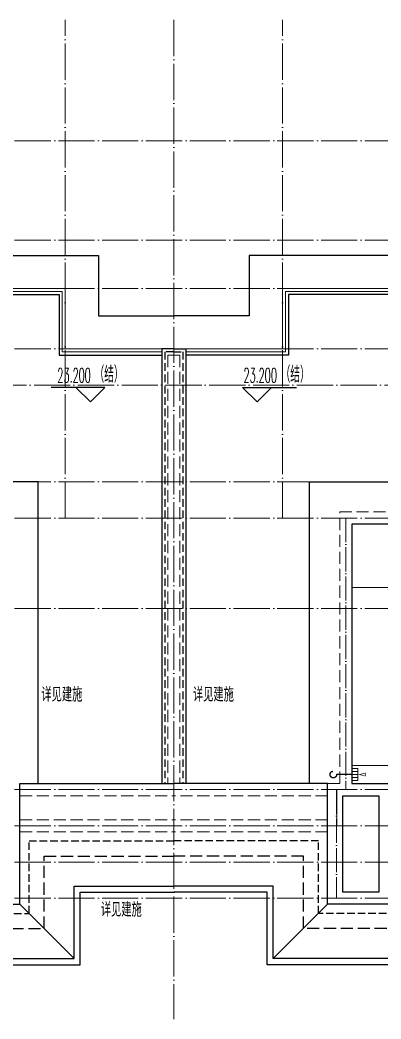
# Model space of a CAD drawing. Extents: x -518115 to 389031, y -231062 to 1628073.
# Drawn here: x 35767 to 41752, y 207407 to 223957 of the extents above; entities that cross this region are included whole.
import ezdxf

# ---------------------------------------------------------------- set-up
doc = ezdxf.new("R2010")
doc.units = 0
doc.header["$LTSCALE"] = 1000
doc.header["$MEASUREMENT"] = 0
for name, pattern in [('#P_--_20B1_001_t3$0$DASH', [0.35, 0.25, -0.1]), ('__DASH', [0.35, 0.25, -0.1]), ('DASH', [0.35, 0.25, -0.1]), ('DOTE', [2.42, 2, -0.2, 0.02, -0.2]), ('HIDDEN', [0.375, 0.25, -0.125])]:
    doc.linetypes.add(name, pattern=pattern)
for name, color, linetype in [('DIM_ELEV', 3, 'Continuous'), ('PUB_TEXT', 4, 'Continuous'), ('ROOF', 183, 'Continuous'), ('VPIPE-凝结', 150, 'Continuous'), ('VPIPE-雨水', 4, 'DASH'), ('看线', 251, 'Continuous')]:
    doc.layers.add(name, color=color, linetype=linetype)
for name, color, linetype, lineweight in [('DOTE', 19, 'DOTE', 9), ('平面-分水线', 214, 'Continuous', 15), ('平面-排水沟', 86, 'Continuous', 15), ('平面-栏杆', 135, 'Continuous', 15), ('平面-看线', 45, 'Continuous', 15)]:
    doc.layers.add(name, color=color, linetype=linetype, lineweight=lineweight)
doc.styles.add('_TCH_AXIS', font='COMPLEX', dxfattribs={"bigfont": 'GBCBIG'})
doc.styles.add('_TCH_DIM', font='SIMPLEX.shx', dxfattribs={"width": 0.7, "bigfont": 'GBCBIG.shx'})

# ---------------------------------------------------------------- blocks, each defined once
blk = doc.blocks.new('GDGDGDSDA')
at = {"layer": 'DOTE', "linetype": 'DOTE', "ltscale": 0.3}
for p, q in [((442535, 367858), (442535, 376108)), ((444335, 376108), (444335, 359558)), ((446135, 367858), (446135, 376108)), ((471335, 374108), (417335, 374108)), ((471335, 372458), (417335, 372458)), ((471335, 371658), (417335, 371658)), ((471335, 370658), (417335, 370658)), ((417335, 370059), (471335, 370059)), ((471335, 368458), (417335, 368458)), ((471335, 367858), (417335, 367858)), ((471335, 366358), (417335, 366358)), ((471335, 363358), (417335, 363358)), ((447035, 363358), (447035, 362758)), ((471335, 362758), (417335, 362758)), ((471335, 362158), (417335, 362158)), ((471335, 361558), (417335, 361558))]:
    blk.add_line(p, q, dxfattribs=at)
blk = doc.blocks.new('DFSFSF')
at = {"layer": '平面-分水线'}
for p, q in [((697142, 775568), (697142, 775668)), ((697342, 775668), (697143, 775668)), ((697342, 775568), (697143, 775568)), ((697193, 775568), (697193, 775668)), ((697243, 775568), (697243, 775668)), ((697292, 775568), (697292, 775668)), ((697342, 775668), (697342, 775568)), ((697342, 775568), (697342, 775668))]:
    blk.add_line(p, q, dxfattribs=at)
blk = doc.blocks.new('DFGDGDGD')
at = {"layer": '平面-分水线', "const_width": 10}
blk.add_lwpolyline([(697268, 775441), (697243, 775541), (697218, 775441)], close=True, dxfattribs=at)
blk.add_blockref('DFSFSF', (0, 0))

msp = doc.modelspace()

# ---------------------------------------------------------------- linework, layer by layer
at = {"layer": 'DIM_ELEV', "color": 251}
for p, q in [((37175, 217869.9), (36282.8, 217869.9)), ((36935, 217629.9), (36695, 217869.9)), ((36935, 217629.9), (37175, 217869.9)), ((39698.1, 217629.9), (39458.1, 217869.9)), ((39458.1, 217869.9), (40350.4, 217869.9)), ((39698.1, 217629.9), (39938.1, 217869.9))]:
    msp.add_line(p, q, dxfattribs=at)
at = {"layer": 'DOTE', "ltscale": 0.2}
for p, q in [((41166.6, 215707), (41166.6, 211207)), ((41016.6, 211207), (41016.6, 209407))]:
    msp.add_line(p, q, dxfattribs=at)
at = {"layer": 'ROOF', "ltscale": 0.8}
for points in [[(36066.6, 211307), (36066.6, 216307), (34216.6, 216307), (34216.6, 219107), (30716.6, 219107), (30716.6, 220907), (28616.6, 220907), (28616.6, 222557), (23016.6, 222557), (23016.6, 220907), (20916.6, 220907), (20916.6, 219107), (17416.6, 219107), (17416.6, 216807), (16716.6, 216807)], [(40566.6, 211307), (40566.6, 216307), (42416.6, 216307), (42416.6, 219107), (45916.6, 219107), (45916.6, 220907), (48016.6, 220907), (48016.6, 222557), (53616.6, 222557), (53616.6, 220907), (55716.6, 220907), (55716.6, 219107), (59216.6, 219107), (59216.6, 216807), (59916.6, 216807)], [(52916.6, 220407), (52916.6, 221857), (48716.6, 221857), (48716.6, 220407), (49516.6, 220407), (49516.6, 217807.3), (47516.8, 217807.3), (47516.8, 218407), (43116.6, 218407), (43116.6, 215607), (41266.6, 215607), (41266.6, 211307.1), (47716.6, 211306.9), (47716.6, 209507), (53916.5, 209507), (53916.5, 211306.9), (59716.6, 211307.1), (59716.6, 215607), (58516.6, 215607), (58516.6, 218407), (56916.6, 218407), (56916.6, 215607), (52166.6, 215607)], [(16716.6, 216807), (14866.6, 216807), (14866.6, 212307), (14866.6, 212307), (14866.6, 208307), (36766.6, 208307), (36766.6, 209507), (38316.6, 209507)], [(59916.6, 216807), (61766.6, 216807), (61766.6, 212307), (61766.6, 212307), (61766.6, 208307), (39866.6, 208307), (39866.6, 209507), (38316.6, 209507)], [(17916.6, 216707), (14966.6, 216707), (14966.6, 208407), (36666.6, 208407), (36666.6, 209607), (38316.6, 209607)], [(58716.6, 216707), (61666.6, 216707), (61666.6, 208407), (39966.6, 208407), (39966.6, 209607), (38316.6, 209607)], [(16716.6, 209307), (35766.6, 209307), (35766.6, 211307), (36066.6, 211307)], [(36066.6, 211307), (38316.6, 211307)], [(40566.6, 211307), (38316.6, 211307)], [(59916.6, 209307), (40866.6, 209307), (40866.6, 211307), (40566.6, 211307)]]:
    msp.add_lwpolyline(points, dxfattribs=at)
at = {"layer": 'ROOF', "color": 251, "ltscale": 0.8, "true_color": 0x636466}
for points in [[(30716.6, 220057), (37066.6, 220057), (37066.6, 219057), (38316.6, 219057)], [(45916.6, 220057), (39566.6, 220057), (39566.6, 219057), (38316.6, 219057)], [(30716.6, 219407), (36416.6, 219407), (36416.6, 218407), (38116.6, 218407)], [(45916.6, 219407), (40216.6, 219407), (40216.6, 218407), (38516.6, 218407)]]:
    msp.add_lwpolyline(points, dxfattribs=at)
at = {"layer": 'ROOF', "linetype": '__DASH', "ltscale": 0.8}
for points in [[(17916.6, 216207), (15466.6, 216207), (15466.6, 208907), (36166.6, 208907), (36166.6, 210107), (38316.6, 210107)], [(58716.6, 216207), (61166.6, 216207), (61166.6, 208907), (40466.6, 208907), (40466.6, 210107), (38316.6, 210107)]]:
    msp.add_lwpolyline(points, dxfattribs=at)
at = {"layer": 'ROOF', "ltscale": 0.8}
msp.add_lwpolyline([(41116.6, 211107), (41716.6, 211107), (41716.6, 209507), (41116.6, 209507)], close=True, dxfattribs=at)
at = {"layer": 'VPIPE-凝结'}
msp.add_line((41266.6, 211457.1), (41016.6, 211457.1), dxfattribs=at)
at = {"layer": 'VPIPE-雨水'}
msp.add_circle((40961.6, 211457.1), 55, dxfattribs=at)
at = {"layer": '平面-排水沟'}
for p, q in [((41266.6, 214557.2), (49466.6, 214557.2)), ((59716.6, 211607.1), (41266.6, 211607.1)), ((35766.6, 209307), (36666.6, 208407)), ((40866.6, 209307), (39966.6, 208407))]:
    msp.add_line(p, q, dxfattribs=at)
at = {"layer": '平面-栏杆', "color": 251, "true_color": 0x636466}
for points in [[(30716.6, 219507), (36516.6, 219507), (36516.6, 218507), (38116.6, 218507)], [(30716.6, 219457), (36466.6, 219457), (36466.6, 218457), (38116.6, 218457)], [(45916.6, 219507), (40116.6, 219507), (40116.6, 218507), (38516.6, 218507)], [(45916.6, 219457), (40166.6, 219457), (40166.6, 218457), (38516.6, 218457)]]:
    msp.add_lwpolyline(points, dxfattribs=at)
at = {"layer": '平面-看线', "linetype": 'DASH', "ltscale": 0.8}
for p, q in [((35766.6, 211107), (38316.6, 211107)), ((40866.6, 211107), (38316.6, 211107)), ((35766.6, 210707), (38316.6, 210707)), ((40866.6, 210707), (38316.6, 210707)), ((35766.6, 210507), (38316.6, 210507)), ((40866.6, 210507), (38316.6, 210507))]:
    msp.add_line(p, q, dxfattribs=at)
for points in [[(40866.6, 211307), (41066.6, 211307), (41066.6, 215807), (42916.6, 215807), (42916.6, 218607), (46416.6, 218607), (46416.6, 220407), (48516.6, 220407), (48516.6, 222057), (53116.6, 222057), (53116.6, 220407), (55216.6, 220407), (55216.6, 218607), (58716.6, 218607), (58716.6, 216707)], [(38316.6, 218407), (38216.6, 218407), (38216.6, 211307)], [(38316.6, 218407), (38416.6, 218407), (38416.6, 211307)]]:
    msp.add_lwpolyline(points, dxfattribs=at)
at = {"layer": '看线', "color": 201}
for points in [[(38316.6, 218507), (38116.6, 218507), (38116.6, 211307)], [(38316.6, 218507), (38516.6, 218507), (38516.6, 211307)]]:
    msp.add_lwpolyline(points, dxfattribs=at)
at = {"layer": '看线', "color": 201, "linetype": 'HIDDEN', "ltscale": 0.5}
for points in [[(38316.6, 218457), (38166.6, 218457), (38166.6, 211307)], [(38316.6, 218457), (38466.6, 218457), (38466.6, 211307)]]:
    msp.add_lwpolyline(points, dxfattribs=at)
at = {"layer": '看线', "color": 202, "linetype": '#P_--_20B1_001_t3$0$DASH', "ltscale": 0.5}
for points in [[(16716.6, 211457), (15716.6, 211457), (15716.6, 209157), (35916.6, 209157), (35916.6, 210357), (38316.6, 210357)], [(59916.6, 211457), (60916.6, 211457), (60916.6, 209157), (40716.6, 209157), (40716.6, 210357), (38316.6, 210357)]]:
    msp.add_lwpolyline(points, dxfattribs=at)

# ---------------------------------------------------------------- block references
msp.add_blockref('GDGDGDSDA', (-406018.2, -152151.3))
at = {"xscale": -1, "rotation": 90}
msp.add_blockref('DFGDGDGD', (816934.1, 908699.6), dxfattribs=at)

# ---------------------------------------------------------------- texts
at = {"layer": 'DIM_ELEV', "color": 7, "style": '_TCH_DIM'}
for s, height, width, p in [('23.200', 238, 0.494118, (36387, 217950)), ('（结）', 270.07, 0.7, (37003, 217950)), ('23.200', 238, 0.494118, (39471.8, 217950)), ('（结）', 270.07, 0.7, (40087.8, 217950))]:
    msp.add_text(s, height=height, dxfattribs=dict(at, width=width)).set_placement(p)
at = {"layer": 'PUB_TEXT', "style": '_TCH_AXIS'}
for p in [(36120.6, 212664.6), (38633.6, 212664.6), (37106.2, 209101.7)]:
    msp.add_text('详见建施', height=236.31, dxfattribs=at).set_placement(p)

doc.saveas('drawing.dxf')
